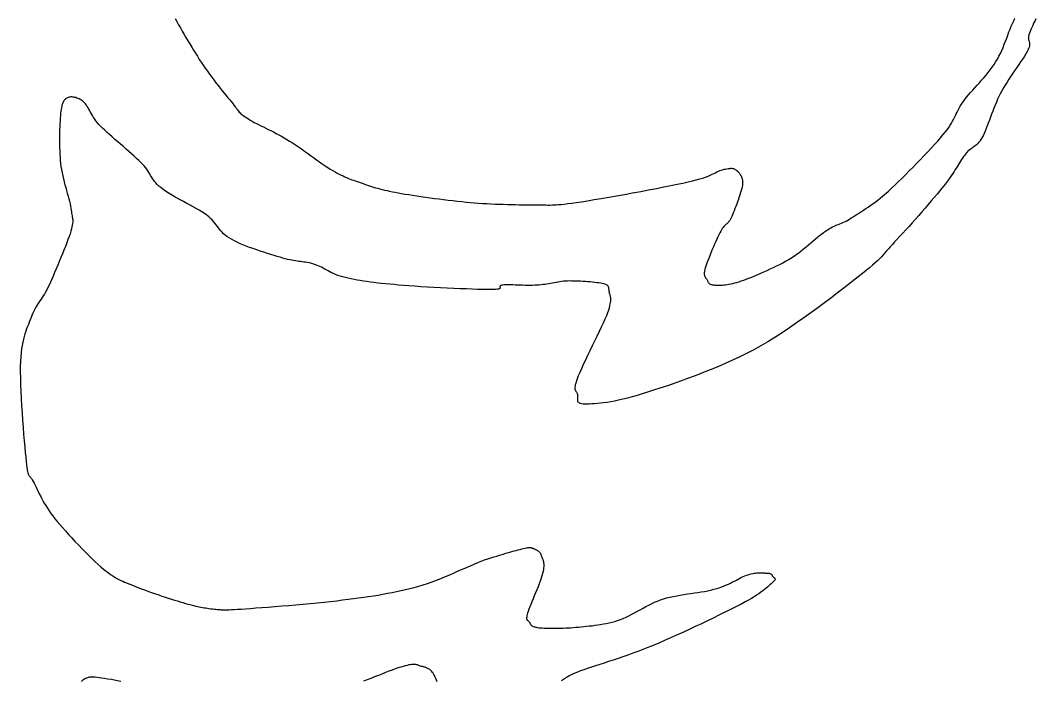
# Model space of a CAD drawing. Header units: millimetres. Extents: x 0 to 841, y 0 to 594.
# Drawn here: x 724.254 to 727.811, y 58.883 to 61.198 of the extents above; entities that cross this region are included whole.
import ezdxf

# ---------------------------------------------------------------- set-up
doc = ezdxf.new("R2010")
doc.units = ezdxf.units.MM
doc.layers.add('291-E-TEXTOS', color=7, linetype='Continuous')

msp = doc.modelspace()

# ---------------------------------------------------------------- linework, layer by layer
at = {"layer": '291-E-TEXTOS'}
for points in [[(727.8113, 61.2034), (727.8077, 61.1956), (727.8041, 61.1879), (727.8007, 61.1803), (727.7974, 61.1729), (727.7944, 61.1659), (727.7917, 61.1592), (727.7894, 61.1531), (727.7877, 61.1475), (727.7865, 61.1426), (727.7859, 61.1385), (727.7857, 61.135), (727.7859, 61.132), (727.7864, 61.1293), (727.7871, 61.127), (727.7879, 61.1248), (727.7887, 61.1226), (727.7894, 61.1204), (727.7899, 61.118), (727.7901, 61.1153), (727.7899, 61.1122), (727.7893, 61.1085), (727.7881, 61.1043), (727.7863, 61.0992), (727.7837, 61.0933), (727.7799, 61.0862), (727.7754, 61.0785), (727.7703, 61.0703), (727.7646, 61.0615), (727.7586, 61.0524), (727.7521, 61.0429), (727.7454, 61.0331), (727.7385, 61.023), (727.7315, 61.0128), (727.7245, 61.0024), (727.7176, 60.9919), (727.7108, 60.9815), (727.7043, 60.9711), (727.6982, 60.9608), (727.6925, 60.9506), (727.6873, 60.9407), (727.6825, 60.9311), (727.6779, 60.9211), (727.6734, 60.9109), (727.6691, 60.9005), (727.6649, 60.8899), (727.6608, 60.8793), (727.6568, 60.8687), (727.6529, 60.8582), (727.6491, 60.8478), (727.6453, 60.8377), (727.6416, 60.8279), (727.6379, 60.8185), (727.6342, 60.8095), (727.6305, 60.8011), (727.6268, 60.7933), (727.6231, 60.7861), (727.619, 60.7798), (727.615, 60.7743), (727.611, 60.7696), (727.6072, 60.7654), (727.6033, 60.7618), (727.5996, 60.7586), (727.5959, 60.7557), (727.5922, 60.753), (727.5885, 60.7504), (727.5849, 60.7478), (727.5812, 60.745), (727.5776, 60.7421), (727.574, 60.7388), (727.5703, 60.7351), (727.5666, 60.7308), (727.5628, 60.7259), (727.5588, 60.7206), (727.555, 60.7153), (727.5514, 60.71), (727.5479, 60.7045), (727.5444, 60.6989), (727.5408, 60.6931), (727.5372, 60.6872), (727.5335, 60.681), (727.5295, 60.6745), (727.5253, 60.6678), (727.5207, 60.6608), (727.5157, 60.6534), (727.5102, 60.6456), (727.5043, 60.6373), (727.4977, 60.6287), (727.4906, 60.6195), (727.483, 60.61), (727.4746, 60.5997), (727.4655, 60.5887), (727.4558, 60.577), (727.4456, 60.5649), (727.4349, 60.5524), (727.424, 60.5396), (727.4128, 60.5267), (727.4014, 60.5137), (727.39, 60.5007), (727.3787, 60.488), (727.3675, 60.4755), (727.3565, 60.4635), (727.3459, 60.4519), (727.3356, 60.441), (727.3259, 60.4308), (727.3171, 60.4211), (727.3091, 60.4123), (727.3019, 60.4041), (727.2953, 60.3966), (727.289, 60.3894), (727.2829, 60.3825), (727.2768, 60.3758), (727.2705, 60.3691), (727.2638, 60.3622), (727.2565, 60.3551), (727.2484, 60.3475), (727.2393, 60.3393), (727.229, 60.3305), (727.2175, 60.3208), (727.2043, 60.3101), (727.1894, 60.2983), (727.1732, 60.2856), (727.1553, 60.2717), (727.136, 60.2568), (727.1154, 60.241), (727.0937, 60.2245), (727.071, 60.2074), (727.0475, 60.19), (727.0233, 60.1723), (726.9986, 60.1547), (726.9736, 60.1371), (726.9483, 60.1198), (726.9229, 60.103), (726.8977, 60.0867), (726.8727, 60.0713), (726.8481, 60.0568), (726.8241, 60.0434), (726.7999, 60.0307), (726.775, 60.0184), (726.7494, 60.0063), (726.7234, 59.9946), (726.6971, 59.9833), (726.6706, 59.9724), (726.6441, 59.9619), (726.6178, 59.9518), (726.5918, 59.9421), (726.5664, 59.9329), (726.5415, 59.9242), (726.5175, 59.916), (726.4944, 59.9084), (726.4725, 59.9013), (726.4518, 59.8947), (726.4326, 59.8888), (726.4146, 59.8831), (726.3973, 59.878), (726.3808, 59.8735), (726.3651, 59.8696), (726.3501, 59.8662), (726.3359, 59.8632), (726.3224, 59.8607), (726.3097, 59.8587), (726.2976, 59.857), (726.2862, 59.8556), (726.2755, 59.8546), (726.2655, 59.8538), (726.2561, 59.8532), (726.2474, 59.8529), (726.2393, 59.8527), (726.2319, 59.8526), (726.2253, 59.8529), (726.22, 59.8535), (726.2158, 59.8546), (726.2125, 59.856), (726.2101, 59.8578), (726.2084, 59.8598), (726.2074, 59.8622), (726.2068, 59.8647), (726.2066, 59.8674), (726.2066, 59.8703), (726.2068, 59.8733), (726.207, 59.8764), (726.2071, 59.8795), (726.207, 59.8826), (726.2066, 59.8857), (726.2058, 59.8888), (726.2049, 59.8912), (726.204, 59.8932), (726.2029, 59.8949), (726.2018, 59.8964), (726.2007, 59.8979), (726.1998, 59.8994), (726.1989, 59.9011), (726.1982, 59.9031), (726.1978, 59.9055), (726.1976, 59.9084), (726.1978, 59.9119), (726.1984, 59.9162), (726.1995, 59.9213), (726.201, 59.9274), (726.2031, 59.9346), (726.2058, 59.943), (726.2097, 59.953), (726.2148, 59.9647), (726.2207, 59.9779), (726.2275, 59.9923), (726.2348, 60.0078), (726.2426, 60.024), (726.2507, 60.0407), (726.259, 60.0577), (726.2672, 60.0747), (726.2753, 60.0914), (726.2831, 60.1078), (726.2905, 60.1234), (726.2972, 60.138), (726.3031, 60.1515), (726.3082, 60.1635), (726.3122, 60.1738), (726.3152, 60.1827), (726.3177, 60.1906), (726.3196, 60.1976), (726.321, 60.2037), (726.322, 60.2091), (726.3225, 60.2139), (726.3228, 60.2181), (726.3227, 60.2218), (726.3224, 60.2251), (726.3219, 60.2281), (726.3213, 60.2308), (726.3206, 60.2334), (726.3199, 60.236), (726.3192, 60.2385), (726.3186, 60.2412), (726.3182, 60.2441), (726.3175, 60.247), (726.3171, 60.2498), (726.3167, 60.2523), (726.3165, 60.2547), (726.3162, 60.257), (726.3159, 60.2591), (726.3155, 60.2611), (726.3149, 60.2629), (726.3141, 60.2647), (726.3131, 60.2663), (726.3117, 60.2678), (726.31, 60.2692), (726.3078, 60.2706), (726.3051, 60.2719), (726.3019, 60.2731), (726.2981, 60.2742), (726.2932, 60.2753), (726.2875, 60.2764), (726.2811, 60.2774), (726.2742, 60.2783), (726.2668, 60.2792), (726.2589, 60.28), (726.2508, 60.2808), (726.2424, 60.2815), (726.2339, 60.2821), (726.2253, 60.2827), (726.2168, 60.2831), (726.2083, 60.2835), (726.2001, 60.2838), (726.1922, 60.2841), (726.1847, 60.2842), (726.1777, 60.2843), (726.1706, 60.2841), (726.1637, 60.2837), (726.1569, 60.2831), (726.1503, 60.2823), (726.1438, 60.2814), (726.1373, 60.2803), (726.1309, 60.2792), (726.1245, 60.278), (726.1181, 60.2768), (726.1116, 60.2755), (726.1052, 60.2744), (726.0986, 60.2732), (726.092, 60.2722), (726.0852, 60.2714), (726.0783, 60.2707), (726.0713, 60.2702), (726.0639, 60.2696), (726.0561, 60.2691), (726.048, 60.2689), (726.0396, 60.2688), (726.0311, 60.2688), (726.0224, 60.269), (726.0137, 60.2692), (726.005, 60.2695), (725.9964, 60.2697), (725.988, 60.27), (725.9798, 60.2703), (725.9719, 60.2705), (725.9644, 60.2706), (725.9573, 60.2706), (725.9508, 60.2705), (725.9448, 60.2702), (725.9403, 60.2694), (725.9373, 60.2684), (725.9354, 60.2672), (725.9345, 60.266), (725.9342, 60.2647), (725.9343, 60.2634), (725.9346, 60.262), (725.9348, 60.2607), (725.9345, 60.2594), (725.9337, 60.2582), (725.9319, 60.2571), (725.929, 60.2561), (725.9247, 60.2553), (725.9187, 60.2547), (725.9107, 60.2543), (725.9006, 60.2541), (725.888, 60.2542), (725.8731, 60.2545), (725.856, 60.2549), (725.8372, 60.2555), (725.8168, 60.2563), (725.7953, 60.2571), (725.7729, 60.2581), (725.7498, 60.2592), (725.7265, 60.2603), (725.7031, 60.2616), (725.68, 60.2629), (725.6576, 60.2643), (725.636, 60.2657), (725.6155, 60.2672), (725.5966, 60.2687), (725.5794, 60.2702), (725.5636, 60.2714), (725.5483, 60.2726), (725.5337, 60.274), (725.5196, 60.2754), (725.5061, 60.277), (725.493, 60.2786), (725.4804, 60.2802), (725.4683, 60.282), (725.4565, 60.2838), (725.4451, 60.2857), (725.4341, 60.2877), (725.4233, 60.2897), (725.4128, 60.2918), (725.4026, 60.2939), (725.3926, 60.2961), (725.3827, 60.2983), (725.374, 60.301), (725.3659, 60.3039), (725.3583, 60.3069), (725.3511, 60.31), (725.3444, 60.3132), (725.338, 60.3164), (725.3319, 60.3197), (725.326, 60.3229), (725.3202, 60.3261), (725.3145, 60.3292), (725.3088, 60.3322), (725.3031, 60.335), (725.2972, 60.3377), (725.2912, 60.3402), (725.2849, 60.3425), (725.2783, 60.3445), (725.2717, 60.3462), (725.2653, 60.3476), (725.2592, 60.3489), (725.2532, 60.3499), (725.2474, 60.3508), (725.2416, 60.3515), (725.2357, 60.3523), (725.2299, 60.353), (725.2239, 60.3538), (725.2177, 60.3547), (725.2113, 60.3557), (725.2046, 60.3569), (725.1976, 60.3583), (725.1902, 60.3601), (725.1823, 60.3621), (725.1739, 60.3646), (725.1644, 60.3673), (725.1541, 60.3704), (725.1431, 60.3737), (725.1316, 60.3772), (725.1195, 60.3809), (725.1072, 60.3848), (725.0947, 60.3889), (725.0821, 60.3932), (725.0695, 60.3976), (725.0571, 60.4021), (725.045, 60.4067), (725.0333, 60.4114), (725.0222, 60.4162), (725.0117, 60.421), (725.002, 60.4259), (724.9932, 60.4308), (724.9851, 60.4354), (724.9779, 60.4401), (724.9716, 60.4449), (724.9659, 60.4499), (724.9608, 60.455), (724.9562, 60.4601), (724.9519, 60.4654), (724.9478, 60.4707), (724.9438, 60.4761), (724.9397, 60.4816), (724.9354, 60.4871), (724.9308, 60.4926), (724.9258, 60.4982), (724.9203, 60.5038), (724.914, 60.5095), (724.9069, 60.5151), (724.8989, 60.5208), (724.89, 60.5266), (724.8804, 60.5324), (724.8702, 60.5384), (724.8596, 60.5443), (724.8485, 60.5504), (724.8372, 60.5564), (724.8259, 60.5625), (724.8145, 60.5687), (724.8033, 60.5748), (724.7924, 60.581), (724.7818, 60.5871), (724.7719, 60.5932), (724.7625, 60.5994), (724.754, 60.6054), (724.7463, 60.6115), (724.7396, 60.6171), (724.7338, 60.6225), (724.7288, 60.6279), (724.7243, 60.6332), (724.7204, 60.6384), (724.7168, 60.6437), (724.7136, 60.6489), (724.7104, 60.6541), (724.7073, 60.6594), (724.7041, 60.6648), (724.7007, 60.6703), (724.6969, 60.6758), (724.6927, 60.6816), (724.6879, 60.6874), (724.6824, 60.6935), (724.676, 60.6998), (724.6689, 60.7068), (724.661, 60.7142), (724.6526, 60.722), (724.6436, 60.73), (724.6343, 60.7383), (724.6247, 60.7467), (724.6149, 60.7552), (724.605, 60.7638), (724.5952, 60.7723), (724.5855, 60.7808), (724.576, 60.7891), (724.5668, 60.7972), (724.5581, 60.805), (724.5499, 60.8125), (724.5423, 60.8196), (724.5355, 60.8263), (724.5294, 60.8327), (724.524, 60.839), (724.519, 60.8454), (724.5145, 60.8516), (724.5105, 60.8578), (724.5068, 60.8638), (724.5033, 60.8697), (724.5001, 60.8755), (724.4971, 60.881), (724.4942, 60.8863), (724.4913, 60.8915), (724.4884, 60.8963), (724.4854, 60.9009), (724.4823, 60.9051), (724.4789, 60.909), (724.4753, 60.9126), (724.4715, 60.9155), (724.4677, 60.9181), (724.4639, 60.9204), (724.46, 60.9224), (724.4562, 60.9242), (724.4524, 60.9257), (724.4486, 60.9269), (724.4449, 60.9279), (724.4413, 60.9286), (724.4378, 60.9291), (724.4343, 60.9293), (724.431, 60.9293), (724.4278, 60.929), (724.4247, 60.9284), (724.4218, 60.9277), (724.4191, 60.9267), (724.4169, 60.9255), (724.4148, 60.9242), (724.4127, 60.9227), (724.4108, 60.921), (724.409, 60.9191), (724.4072, 60.9169), (724.4056, 60.9144), (724.404, 60.9116), (724.4026, 60.9084), (724.4012, 60.9048), (724.3999, 60.9007), (724.3988, 60.8962), (724.3977, 60.8911), (724.3967, 60.8855), (724.3958, 60.8793), (724.395, 60.8725), (724.3943, 60.8645), (724.3936, 60.8556), (724.393, 60.8461), (724.3925, 60.8358), (724.392, 60.825), (724.3916, 60.8137), (724.3914, 60.8021), (724.3912, 60.7901), (724.3912, 60.778), (724.3913, 60.7658), (724.3915, 60.7536), (724.3919, 60.7415), (724.3924, 60.7295), (724.3931, 60.7179), (724.394, 60.7066), (724.395, 60.6958), (724.3963, 60.6852), (724.398, 60.6746), (724.4001, 60.6639), (724.4023, 60.6533), (724.4048, 60.6427), (724.4075, 60.6321), (724.4103, 60.6217), (724.4131, 60.6115), (724.4159, 60.6014), (724.4186, 60.5916), (724.4213, 60.582), (724.4238, 60.5727), (724.4261, 60.5638), (724.4281, 60.5552), (724.4298, 60.547), (724.4311, 60.5392), (724.4319, 60.5325), (724.4328, 60.5267), (724.4337, 60.5216), (724.4345, 60.5171), (724.4353, 60.513), (724.4361, 60.5092), (724.4367, 60.5056), (724.4372, 60.5021), (724.4374, 60.4984), (724.4375, 60.4945), (724.4373, 60.4903), (724.4368, 60.4856), (724.436, 60.4802), (724.4348, 60.4741), (724.4332, 60.467), (724.4311, 60.4589), (724.4282, 60.45), (724.4247, 60.4401), (724.4208, 60.4292), (724.4164, 60.4176), (724.4117, 60.4053), (724.4066, 60.3925), (724.4014, 60.3794), (724.396, 60.3661), (724.3905, 60.3527), (724.385, 60.3394), (724.3795, 60.3264), (724.3741, 60.3138), (724.3689, 60.3017), (724.3639, 60.2903), (724.3592, 60.2798), (724.3548, 60.2702), (724.3507, 60.2612), (724.3466, 60.253), (724.3425, 60.2455), (724.3384, 60.2386), (724.3343, 60.2322), (724.3303, 60.2261), (724.3264, 60.2204), (724.3225, 60.2147), (724.3187, 60.2092), (724.3149, 60.2036), (724.3113, 60.1979), (724.3077, 60.192), (724.3043, 60.1857), (724.3009, 60.179), (724.2977, 60.1717), (724.2946, 60.1638), (724.2916, 60.1557), (724.2885, 60.1478), (724.2853, 60.14), (724.2821, 60.1322), (724.279, 60.1244), (724.2759, 60.1163), (724.2729, 60.108), (724.27, 60.0993), (724.2673, 60.0901), (724.2647, 60.0803), (724.2623, 60.0698), (724.2602, 60.0585), (724.2583, 60.0463), (724.2567, 60.0331), (724.2554, 60.0188), (724.2545, 60.0032), (724.2539, 59.9858), (724.2539, 59.9662), (724.2541, 59.9448), (724.2548, 59.9218), (724.2557, 59.8976), (724.2569, 59.8726), (724.2584, 59.8472), (724.26, 59.8215), (724.2618, 59.7961), (724.2636, 59.7712), (724.2655, 59.7471), (724.2675, 59.7243), (724.2694, 59.703), (724.2712, 59.6836), (724.273, 59.6665), (724.2745, 59.6519), (724.276, 59.6399), (724.2772, 59.6301), (724.2784, 59.6222), (724.2794, 59.6161), (724.2805, 59.6113), (724.2815, 59.6078), (724.2825, 59.6052), (724.2836, 59.6032), (724.2848, 59.6017), (724.2861, 59.6003), (724.2876, 59.5989), (724.2892, 59.5971), (724.2911, 59.5948), (724.2933, 59.5916), (724.2958, 59.5873), (724.2986, 59.5816), (724.302, 59.5751), (724.3055, 59.5683), (724.3089, 59.5612), (724.3125, 59.5539), (724.3163, 59.5464), (724.3201, 59.5386), (724.3242, 59.5306), (724.3285, 59.5224), (724.3331, 59.514), (724.3379, 59.5055), (724.3431, 59.4968), (724.3486, 59.4879), (724.3545, 59.4789), (724.3609, 59.4698), (724.3676, 59.4605), (724.3749, 59.4511), (724.3829, 59.4413), (724.3918, 59.4308), (724.4015, 59.4196), (724.4117, 59.408), (724.4226, 59.396), (724.4339, 59.3838), (724.4454, 59.3714), (724.4572, 59.359), (724.4691, 59.3468), (724.481, 59.3348), (724.4927, 59.3231), (724.5042, 59.312), (724.5154, 59.3014), (724.526, 59.2915), (724.5361, 59.2825), (724.5456, 59.2745), (724.5543, 59.2674), (724.5626, 59.261), (724.5704, 59.2554), (724.5779, 59.2503), (724.5851, 59.2458), (724.5921, 59.2418), (724.599, 59.2382), (724.6058, 59.2348), (724.6126, 59.2317), (724.6194, 59.2288), (724.6264, 59.226), (724.6336, 59.2231), (724.6411, 59.2202), (724.649, 59.2171), (724.6572, 59.2138), (724.666, 59.2102), (724.6753, 59.2065), (724.6851, 59.2026), (724.6953, 59.1988), (724.7059, 59.195), (724.7167, 59.1911), (724.7277, 59.1873), (724.7389, 59.1836), (724.7501, 59.1799), (724.7612, 59.1762), (724.7723, 59.1727), (724.7832, 59.1693), (724.7939, 59.1659), (724.8042, 59.1627), (724.8142, 59.1597), (724.8237, 59.1568), (724.8326, 59.154), (724.8407, 59.1519), (724.8482, 59.1499), (724.8554, 59.1481), (724.8621, 59.1464), (724.8686, 59.1448), (724.8748, 59.1434), (724.8808, 59.1422), (724.8866, 59.141), (724.8923, 59.1399), (724.8979, 59.1389), (724.9035, 59.138), (724.9091, 59.1371), (724.9149, 59.1363), (724.9207, 59.1355), (724.9267, 59.1347), (724.933, 59.134), (724.9385, 59.1336), (724.9432, 59.1332), (724.9473, 59.1329), (724.9509, 59.1325), (724.9542, 59.1323), (724.9574, 59.132), (724.9607, 59.1318), (724.9644, 59.1317), (724.9685, 59.1316), (724.9733, 59.1317), (724.979, 59.1318), (724.9858, 59.132), (724.9938, 59.1323), (725.0033, 59.1327), (725.0144, 59.1333), (725.0274, 59.134), (725.0425, 59.1352), (725.0598, 59.1365), (725.079, 59.138), (725.0998, 59.1395), (725.1221, 59.1412), (725.1454, 59.1431), (725.1697, 59.145), (725.1945, 59.147), (725.2196, 59.1491), (725.2449, 59.1513), (725.2699, 59.1536), (725.2944, 59.156), (725.3182, 59.1584), (725.3411, 59.1609), (725.3626, 59.1635), (725.3827, 59.1661), (725.402, 59.1684), (725.4208, 59.1707), (725.439, 59.1731), (725.4569, 59.1756), (725.4743, 59.1781), (725.4913, 59.1808), (725.5081, 59.1835), (725.5245, 59.1864), (725.5406, 59.1894), (725.5566, 59.1925), (725.5723, 59.1957), (725.5879, 59.1991), (725.6034, 59.2026), (725.6189, 59.2063), (725.6343, 59.2102), (725.6497, 59.2143), (725.6652, 59.219), (725.6808, 59.2242), (725.6964, 59.2298), (725.712, 59.2357), (725.7276, 59.2419), (725.743, 59.2482), (725.7583, 59.2547), (725.7734, 59.2612), (725.7882, 59.2677), (725.8027, 59.274), (725.8169, 59.2803), (725.8306, 59.2862), (725.8439, 59.2919), (725.8567, 59.2973), (725.8689, 59.3022), (725.8805, 59.3066), (725.8917, 59.3103), (725.9025, 59.3138), (725.9129, 59.3171), (725.9231, 59.3202), (725.9328, 59.3232), (725.9423, 59.326), (725.9514, 59.3287), (725.9601, 59.3312), (725.9685, 59.3336), (725.9765, 59.3358), (725.9842, 59.3379), (725.9915, 59.3399), (725.9984, 59.3418), (726.005, 59.3435), (726.0112, 59.3452), (726.0171, 59.3468), (726.022, 59.3478), (726.0262, 59.3486), (726.0298, 59.3492), (726.0328, 59.3496), (726.0354, 59.3498), (726.0376, 59.3499), (726.0394, 59.3499), (726.0409, 59.3498), (726.0422, 59.3495), (726.0434, 59.3492), (726.0445, 59.3489), (726.0456, 59.3484), (726.0467, 59.348), (726.048, 59.3476), (726.0495, 59.3472), (726.0512, 59.3468), (726.0531, 59.346), (726.0549, 59.3452), (726.0568, 59.3444), (726.0587, 59.3436), (726.0605, 59.3427), (726.0623, 59.3418), (726.064, 59.3408), (726.0657, 59.3397), (726.0674, 59.3385), (726.069, 59.3373), (726.0706, 59.3359), (726.0721, 59.3343), (726.0735, 59.3327), (726.0748, 59.3308), (726.0761, 59.3288), (726.0773, 59.3267), (726.0781, 59.3241), (726.0791, 59.3215), (726.0802, 59.3188), (726.0814, 59.3161), (726.0825, 59.3134), (726.0837, 59.3104), (726.0848, 59.3074), (726.0858, 59.3041), (726.0867, 59.3006), (726.0874, 59.2968), (726.0878, 59.2927), (726.088, 59.2883), (726.0879, 59.2835), (726.0874, 59.2783), (726.0866, 59.2726), (726.0853, 59.2665), (726.0838, 59.2592), (726.0816, 59.251), (726.0788, 59.2421), (726.0754, 59.2325), (726.0717, 59.2225), (726.0676, 59.2121), (726.0634, 59.2016), (726.059, 59.1909), (726.0545, 59.1803), (726.0502, 59.17), (726.046, 59.16), (726.0421, 59.1504), (726.0386, 59.1415), (726.0355, 59.1334), (726.033, 59.1261), (726.0311, 59.1199), (726.0298, 59.1147), (726.0288, 59.1103), (726.0282, 59.1066), (726.0278, 59.1036), (726.0277, 59.1012), (726.0279, 59.0993), (726.0283, 59.0977), (726.0289, 59.0966), (726.0296, 59.0957), (726.0305, 59.0949), (726.0315, 59.0943), (726.0325, 59.0937), (726.0337, 59.093), (726.0348, 59.0922), (726.036, 59.0911), (726.0371, 59.0898), (726.0378, 59.0883), (726.0385, 59.0868), (726.0392, 59.0853), (726.0398, 59.0838), (726.0406, 59.0824), (726.0414, 59.081), (726.0425, 59.0796), (726.0437, 59.0783), (726.0451, 59.077), (726.0468, 59.0757), (726.0489, 59.0745), (726.0512, 59.0734), (726.054, 59.0724), (726.0573, 59.0714), (726.061, 59.0705), (726.0652, 59.0697), (726.0705, 59.069), (726.0763, 59.0684), (726.0826, 59.0679), (726.0895, 59.0675), (726.0968, 59.0671), (726.1045, 59.0669), (726.1126, 59.0668), (726.1209, 59.0667), (726.1295, 59.0668), (726.1383, 59.0669), (726.1472, 59.0671), (726.1561, 59.0675), (726.1651, 59.0679), (726.1741, 59.0684), (726.183, 59.069), (726.1917, 59.0697), (726.2005, 59.0705), (726.2095, 59.0712), (726.2186, 59.0721), (726.228, 59.0729), (726.2375, 59.0739), (726.2471, 59.0749), (726.2569, 59.076), (726.2667, 59.0772), (726.2767, 59.0786), (726.2866, 59.0802), (726.2966, 59.0819), (726.3066, 59.0838), (726.3166, 59.086), (726.3266, 59.0883), (726.3365, 59.0909), (726.3463, 59.0938), (726.3564, 59.0974), (726.3664, 59.1015), (726.3764, 59.106), (726.3863, 59.1108), (726.3962, 59.1159), (726.4061, 59.1211), (726.416, 59.1265), (726.4258, 59.132), (726.4357, 59.1374), (726.4457, 59.1428), (726.4556, 59.148), (726.4657, 59.1531), (726.4758, 59.1579), (726.4861, 59.1624), (726.4964, 59.1665), (726.5069, 59.1701), (726.518, 59.1733), (726.5296, 59.1762), (726.5414, 59.1788), (726.5536, 59.1811), (726.5659, 59.1832), (726.5783, 59.1852), (726.5908, 59.1871), (726.6032, 59.1889), (726.6156, 59.1907), (726.6278, 59.1925), (726.6398, 59.1944), (726.6514, 59.1963), (726.6627, 59.1985), (726.6735, 59.2008), (726.6839, 59.2034), (726.6936, 59.2062), (726.7028, 59.209), (726.7115, 59.212), (726.7198, 59.2152), (726.7278, 59.2186), (726.7354, 59.222), (726.7426, 59.2255), (726.7496, 59.2291), (726.7563, 59.2326), (726.7628, 59.236), (726.7691, 59.2393), (726.7752, 59.2425), (726.7811, 59.2455), (726.7869, 59.2482), (726.7927, 59.2506), (726.7983, 59.2527), (726.804, 59.2544), (726.8095, 59.2561), (726.8148, 59.2575), (726.8199, 59.2587), (726.8248, 59.2596), (726.8294, 59.2603), (726.8339, 59.2607), (726.8381, 59.261), (726.8421, 59.2612), (726.846, 59.2612), (726.8497, 59.2612), (726.8532, 59.2611), (726.8565, 59.2609), (726.8597, 59.2607), (726.8627, 59.2606), (726.8655, 59.2605), (726.8682, 59.2604), (726.8711, 59.2604), (726.8736, 59.2602), (726.8759, 59.26), (726.8779, 59.2597), (726.8796, 59.2593), (726.8811, 59.2588), (726.8824, 59.2583), (726.8835, 59.2577), (726.8845, 59.257), (726.8853, 59.2562), (726.886, 59.2554), (726.8866, 59.2545), (726.8871, 59.2536), (726.8875, 59.2526), (726.8879, 59.2515), (726.8883, 59.2504), (726.8892, 59.2493), (726.8903, 59.2483), (726.8915, 59.2473), (726.8928, 59.2463), (726.8941, 59.2454), (726.8954, 59.2444), (726.8965, 59.2433), (726.8973, 59.2421), (726.8979, 59.2408), (726.8982, 59.2394), (726.898, 59.2378), (726.8973, 59.236), (726.8961, 59.234), (726.8942, 59.2317), (726.8917, 59.2292), (726.8883, 59.2263), (726.8845, 59.2228), (726.8804, 59.2191), (726.8761, 59.2153), (726.8715, 59.2112), (726.8664, 59.207), (726.861, 59.2025), (726.855, 59.1978), (726.8484, 59.1929), (726.8412, 59.1878), (726.8333, 59.1825), (726.8247, 59.177), (726.8152, 59.1713), (726.8048, 59.1653), (726.7935, 59.1591), (726.7812, 59.1527), (726.7679, 59.146), (726.7535, 59.1385), (726.7374, 59.1303), (726.72, 59.1216), (726.7014, 59.1124), (726.6817, 59.1028), (726.6613, 59.0929), (726.6401, 59.0829), (726.6186, 59.0727), (726.5967, 59.0626), (726.5748, 59.0525), (726.553, 59.0427), (726.5316, 59.0331), (726.5106, 59.0239), (726.4904, 59.0151), (726.471, 59.007), (726.4527, 58.9995), (726.435, 58.9924), (726.4173, 58.9857), (726.3997, 58.9792), (726.3822, 58.973), (726.3649, 58.967), (726.3479, 58.9612), (726.3312, 58.9556), (726.3149, 58.9503), (726.2991, 58.9451), (726.2837, 58.9401), (726.2689, 58.9353), (726.2548, 58.9306), (726.2413, 58.926), (726.2286, 58.9216), (726.2168, 58.9173), (726.2058, 58.9131), (726.1964, 58.9095), (726.1885, 58.9061), (726.182, 58.903), (726.1764, 58.9), (726.1718, 58.8972), (726.1678, 58.8946), (726.1642, 58.892), (726.1608, 58.8895), (726.1575, 58.8871), (726.154, 58.8847), (726.1501, 58.8823)], [(724.7965, 61.2047), (724.8023, 61.1936), (724.8084, 61.1824), (724.8147, 61.1712), (724.8211, 61.1599), (724.8276, 61.1487), (724.8342, 61.1376), (724.8409, 61.1264), (724.8477, 61.1153), (724.8544, 61.1043), (724.8611, 61.0933), (724.8678, 61.0825), (724.8743, 61.0718), (724.8808, 61.0612), (724.8877, 61.0509), (724.8948, 61.0406), (724.902, 61.0302), (724.9094, 61.0199), (724.9168, 61.0096), (724.9243, 60.9993), (724.9318, 60.9892), (724.9393, 60.9794), (724.9467, 60.9697), (724.954, 60.9603), (724.9611, 60.9513), (724.968, 60.9426), (724.9748, 60.9343), (724.9812, 60.9266), (724.9874, 60.9193), (724.9932, 60.9126), (724.9982, 60.9062), (725.0025, 60.9005), (725.0063, 60.8953), (725.0097, 60.8908), (725.0128, 60.8867), (725.0156, 60.883), (725.0184, 60.8796), (725.0211, 60.8765), (725.0239, 60.8735), (725.0268, 60.8707), (725.03, 60.868), (725.0336, 60.8652), (725.0376, 60.8623), (725.0422, 60.8592), (725.0475, 60.856), (725.0535, 60.8524), (725.0597, 60.8483), (725.0664, 60.8443), (725.0735, 60.8403), (725.081, 60.8363), (725.0888, 60.8323), (725.0969, 60.8283), (725.1053, 60.8242), (725.1139, 60.82), (725.1228, 60.8157), (725.1318, 60.8113), (725.141, 60.8067), (725.1503, 60.8018), (725.1597, 60.7968), (725.1691, 60.7915), (725.1785, 60.786), (725.188, 60.7801), (725.1975, 60.7745), (725.2075, 60.7684), (725.2176, 60.7617), (725.228, 60.7547), (725.2386, 60.7474), (725.2492, 60.7398), (725.2599, 60.7321), (725.2705, 60.7244), (725.2811, 60.7167), (725.2916, 60.7092), (725.3019, 60.7019), (725.3119, 60.6949), (725.3216, 60.6882), (725.331, 60.6821), (725.34, 60.6766), (725.3486, 60.6717), (725.3566, 60.667), (725.3642, 60.6628), (725.3713, 60.659), (725.3782, 60.6555), (725.3847, 60.6523), (725.391, 60.6493), (725.3972, 60.6466), (725.4033, 60.6441), (725.4093, 60.6417), (725.4153, 60.6394), (725.4214, 60.6372), (725.4276, 60.635), (725.434, 60.6328), (725.4407, 60.6305), (725.4476, 60.6281), (725.455, 60.6255), (725.4624, 60.6229), (725.4697, 60.6204), (725.4769, 60.618), (725.4842, 60.6157), (725.4914, 60.6134), (725.4988, 60.6112), (725.5062, 60.6091), (725.5139, 60.607), (725.5219, 60.6049), (725.5301, 60.6029), (725.5388, 60.6009), (725.5478, 60.599), (725.5574, 60.5971), (725.5675, 60.5952), (725.5781, 60.5933), (725.5895, 60.5914), (725.6016, 60.5891), (725.6146, 60.5869), (725.6283, 60.5847), (725.6426, 60.5824), (725.6575, 60.5802), (725.6729, 60.5781), (725.6886, 60.5759), (725.7046, 60.5738), (725.7208, 60.5718), (725.737, 60.5698), (725.7532, 60.5679), (725.7693, 60.566), (725.7851, 60.5642), (725.8007, 60.5625), (725.8158, 60.5608), (725.8304, 60.5593), (725.8447, 60.5582), (725.8592, 60.5572), (725.8737, 60.5563), (725.8883, 60.5555), (725.9028, 60.5548), (725.9173, 60.5541), (725.9318, 60.5535), (725.946, 60.553), (725.9602, 60.5526), (725.9741, 60.5522), (725.9878, 60.5519), (726.0012, 60.5517), (726.0142, 60.5515), (726.027, 60.5514), (726.0393, 60.5513), (726.0512, 60.5513), (726.0621, 60.5512), (726.0718, 60.5511), (726.0804, 60.551), (726.0883, 60.5508), (726.0955, 60.5507), (726.1024, 60.5506), (726.1091, 60.5506), (726.1159, 60.5508), (726.1231, 60.551), (726.1308, 60.5514), (726.1393, 60.5521), (726.1489, 60.5529), (726.1596, 60.5541), (726.1719, 60.5555), (726.1859, 60.5572), (726.2017, 60.5593), (726.2201, 60.5622), (726.241, 60.5656), (726.264, 60.5695), (726.2889, 60.5737), (726.3152, 60.5782), (726.3425, 60.583), (726.3706, 60.588), (726.399, 60.5932), (726.4273, 60.5984), (726.4552, 60.6036), (726.4824, 60.6087), (726.5083, 60.6138), (726.5328, 60.6186), (726.5553, 60.6233), (726.5756, 60.6276), (726.5932, 60.6316), (726.6085, 60.635), (726.6222, 60.6384), (726.6344, 60.6418), (726.6452, 60.6452), (726.6547, 60.6486), (726.6632, 60.6519), (726.6708, 60.6551), (726.6775, 60.6582), (726.6836, 60.6611), (726.6892, 60.6639), (726.6944, 60.6664), (726.6994, 60.6688), (726.7042, 60.671), (726.7091, 60.6728), (726.7142, 60.6744), (726.7197, 60.6757), (726.7247, 60.6768), (726.7292, 60.6776), (726.7333, 60.6783), (726.737, 60.6788), (726.7404, 60.6791), (726.7434, 60.6792), (726.7461, 60.6792), (726.7485, 60.679), (726.7508, 60.6786), (726.7529, 60.6781), (726.7548, 60.6774), (726.7567, 60.6766), (726.7585, 60.6756), (726.7602, 60.6744), (726.762, 60.6731), (726.7638, 60.6717), (726.7658, 60.6698), (726.7678, 60.6677), (726.7698, 60.6656), (726.7718, 60.6633), (726.7738, 60.6608), (726.7757, 60.6582), (726.7775, 60.6554), (726.7792, 60.6524), (726.7807, 60.6492), (726.782, 60.6457), (726.7831, 60.642), (726.7839, 60.6381), (726.7844, 60.6339), (726.7846, 60.6294), (726.7845, 60.6246), (726.7839, 60.6195), (726.7829, 60.6142), (726.7815, 60.6082), (726.7798, 60.6015), (726.7776, 60.5943), (726.7753, 60.5867), (726.7726, 60.5787), (726.7698, 60.5706), (726.7669, 60.5623), (726.7638, 60.554), (726.7607, 60.5459), (726.7576, 60.5379), (726.7546, 60.5303), (726.7516, 60.5231), (726.7488, 60.5164), (726.7462, 60.5104), (726.7438, 60.5051), (726.7416, 60.5006), (726.7394, 60.4968), (726.7373, 60.4937), (726.7353, 60.4911), (726.7333, 60.4889), (726.7313, 60.4869), (726.7293, 60.4852), (726.7272, 60.4835), (726.7251, 60.4818), (726.723, 60.4799), (726.7207, 60.4777), (726.7184, 60.4752), (726.7159, 60.4721), (726.7133, 60.4685), (726.7106, 60.4641), (726.7076, 60.4589), (726.7048, 60.4531), (726.7016, 60.4465), (726.6981, 60.439), (726.6944, 60.4309), (726.6905, 60.4223), (726.6864, 60.4133), (726.6823, 60.4041), (726.6783, 60.3947), (726.6743, 60.3853), (726.6704, 60.376), (726.6667, 60.367), (726.6633, 60.3584), (726.6602, 60.3503), (726.6575, 60.3429), (726.6552, 60.3362), (726.6534, 60.3304), (726.6521, 60.3251), (726.6511, 60.3204), (726.6505, 60.3162), (726.6501, 60.3126), (726.6501, 60.3094), (726.6502, 60.3066), (726.6506, 60.3042), (726.6512, 60.3021), (726.6519, 60.3002), (726.6528, 60.2986), (726.6538, 60.2971), (726.6548, 60.2957), (726.656, 60.2944), (726.6571, 60.2931), (726.6583, 60.2917), (726.6595, 60.2903), (726.6602, 60.2881), (726.661, 60.286), (726.6618, 60.284), (726.6627, 60.2821), (726.6637, 60.2803), (726.6648, 60.2786), (726.6661, 60.2771), (726.6675, 60.2757), (726.6691, 60.2745), (726.6709, 60.2734), (726.673, 60.2724), (726.6753, 60.2716), (726.6779, 60.271), (726.6808, 60.2706), (726.684, 60.2703), (726.6876, 60.2702), (726.6914, 60.2699), (726.6955, 60.2697), (726.6998, 60.2696), (726.7043, 60.2696), (726.709, 60.2697), (726.714, 60.2701), (726.7192, 60.2705), (726.7247, 60.2712), (726.7305, 60.2721), (726.7366, 60.2731), (726.743, 60.2744), (726.7497, 60.2758), (726.7567, 60.2776), (726.7641, 60.2795), (726.7718, 60.2818), (726.7799, 60.2843), (726.7882, 60.2871), (726.797, 60.2903), (726.8065, 60.2939), (726.8164, 60.2978), (726.8267, 60.302), (726.8373, 60.3065), (726.8482, 60.3112), (726.8592, 60.3161), (726.8703, 60.3212), (726.8815, 60.3264), (726.8926, 60.3317), (726.9036, 60.337), (726.9143, 60.3424), (726.9248, 60.3478), (726.9349, 60.3532), (726.9445, 60.3585), (726.9539, 60.3644), (726.9631, 60.3705), (726.9721, 60.3769), (726.981, 60.3835), (726.9897, 60.3903), (726.9983, 60.3972), (727.0068, 60.4041), (727.015, 60.411), (727.0231, 60.4178), (727.0311, 60.4245), (727.0388, 60.431), (727.0464, 60.4373), (727.0539, 60.4433), (727.0611, 60.4489), (727.0681, 60.4541), (727.075, 60.4589), (727.0816, 60.4635), (727.0878, 60.4674), (727.0937, 60.4708), (727.0993, 60.4737), (727.1047, 60.4763), (727.1099, 60.4786), (727.1151, 60.4807), (727.1202, 60.4827), (727.1253, 60.4847), (727.1304, 60.4868), (727.1357, 60.489), (727.1411, 60.4914), (727.1467, 60.4941), (727.1526, 60.4973), (727.1588, 60.5009), (727.1653, 60.5051), (727.1722, 60.5096), (727.1791, 60.5141), (727.1862, 60.5186), (727.1934, 60.5232), (727.2007, 60.5279), (727.2082, 60.5328), (727.2159, 60.5379), (727.2238, 60.5432), (727.2319, 60.5488), (727.2403, 60.5548), (727.2488, 60.5611), (727.2577, 60.5678), (727.2668, 60.5749), (727.2761, 60.5825), (727.2858, 60.5907), (727.2958, 60.5994), (727.3064, 60.6093), (727.3178, 60.6202), (727.3298, 60.6318), (727.3423, 60.644), (727.3552, 60.6568), (727.3684, 60.67), (727.3816, 60.6834), (727.395, 60.697), (727.4081, 60.7107), (727.4211, 60.7242), (727.4337, 60.7375), (727.4457, 60.7505), (727.4572, 60.7629), (727.4679, 60.7748), (727.4777, 60.7859), (727.4865, 60.7962), (727.4943, 60.8056), (727.501, 60.8143), (727.5069, 60.8225), (727.5119, 60.8302), (727.5163, 60.8374), (727.5202, 60.8443), (727.5237, 60.8509), (727.5269, 60.8574), (727.53, 60.8638), (727.533, 60.8701), (727.5361, 60.8765), (727.5393, 60.8831), (727.5429, 60.8899), (727.547, 60.8971), (727.5515, 60.9046), (727.5568, 60.9126), (727.5627, 60.9206), (727.5691, 60.9286), (727.576, 60.9368), (727.5832, 60.945), (727.5906, 60.9534), (727.5983, 60.9618), (727.6061, 60.9704), (727.614, 60.9791), (727.6219, 60.9879), (727.6297, 60.9968), (727.6374, 61.0059), (727.6449, 61.0151), (727.6521, 61.0244), (727.6589, 61.0338), (727.6653, 61.0434), (727.6712, 61.0531), (727.6771, 61.0624), (727.6825, 61.0721), (727.6876, 61.0822), (727.6924, 61.0926), (727.697, 61.1032), (727.7013, 61.114), (727.7055, 61.1248), (727.7096, 61.1357), (727.7136, 61.1465), (727.7176, 61.1571), (727.7217, 61.1675), (727.7257, 61.1776), (727.7299, 61.1874), (727.7342, 61.1967), (727.7387, 61.2055)], [(725.714, 58.8787), (725.7116, 58.8848), (725.7092, 58.8906), (725.7068, 58.896), (725.7045, 58.901), (725.7022, 58.9054), (725.6999, 58.9091), (725.6976, 58.9123), (725.6954, 58.9152), (725.6932, 58.9177), (725.6911, 58.9199), (725.6889, 58.9219), (725.6866, 58.9236), (725.6844, 58.9251), (725.6821, 58.9264), (725.6797, 58.9276), (725.6772, 58.9286), (725.6746, 58.9295), (725.6719, 58.9303), (725.6691, 58.931), (725.6661, 58.9318), (725.663, 58.9325), (725.6597, 58.9332), (725.6565, 58.9343), (725.6534, 58.9354), (725.6505, 58.9365), (725.6477, 58.9374), (725.6449, 58.9383), (725.642, 58.939), (725.6391, 58.9396), (725.6359, 58.94), (725.6324, 58.9402), (725.6287, 58.9401), (725.6245, 58.9398), (725.6199, 58.9391), (725.6148, 58.9382), (725.609, 58.9369), (725.6026, 58.9353), (725.5955, 58.9332), (725.5871, 58.931), (725.5777, 58.9281), (725.5676, 58.9246), (725.5567, 58.9206), (725.5452, 58.9162), (725.5332, 58.9114), (725.5208, 58.9065), (725.5082, 58.9013), (725.4953, 58.8961), (725.4823, 58.891), (725.4694, 58.8859), (725.4566, 58.881)], [(724.6064, 58.8808), (724.5889, 58.8841), (724.5732, 58.8868), (724.5596, 58.889), (724.5483, 58.8908), (724.5385, 58.8923), (724.5301, 58.8935), (724.5228, 58.8944), (724.5166, 58.8951), (724.5113, 58.8956), (724.5068, 58.8958), (724.5029, 58.8958), (724.4996, 58.8956), (724.4966, 58.8952), (724.4939, 58.8946), (724.4913, 58.8938), (724.4887, 58.8929), (724.4859, 58.8918), (724.4828, 58.8905), (724.4793, 58.889), (724.4761, 58.8874), (724.4731, 58.8854), (724.4704, 58.8832), (724.4679, 58.8806)]]:
    msp.add_lwpolyline(points, dxfattribs=at)

doc.saveas('drawing.dxf')
